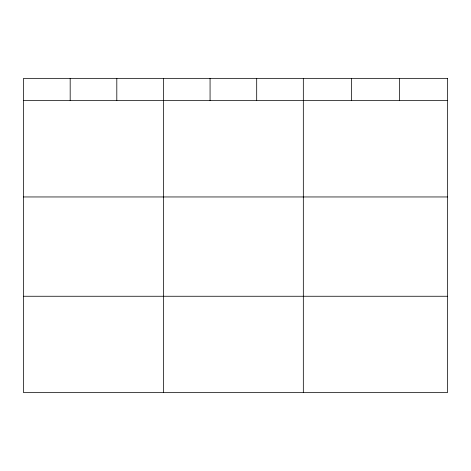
<?xml version="1.0" encoding="UTF-8"?>
<svg xmlns="http://www.w3.org/2000/svg" width="471" height="471" viewBox="0 0 471 471"><rect width="100%" height="100%" fill="white"/><g stroke="black" fill="none" stroke-linecap="round" stroke-linejoin="round"><path stroke-width="0.71" d="M23.55 100.564L447.45 100.564M23.55 196.955L447.45 196.955M23.55 296.259L447.45 296.259M399.408 78.351L399.408 100.564M351.366 78.351L351.366 100.564M303.324 78.351L303.324 392.649M256.695 78.351L256.695 100.564M210.066 78.351L210.066 100.564M163.437 78.351L163.437 392.649M116.808 78.351L116.808 100.564M70.179 78.351L70.179 100.564M447.45 78.351L23.55 78.351L23.55 392.649L447.45 392.649L447.45 78.351"/></g></svg>
